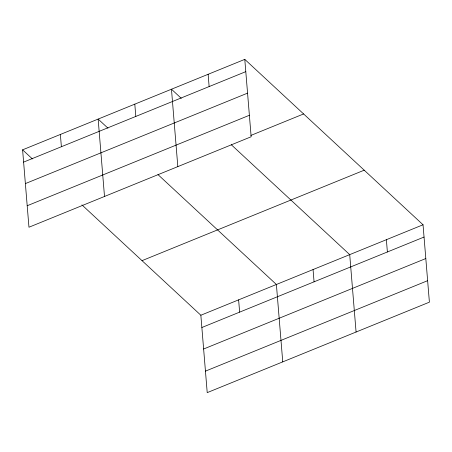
<?xml version="1.0" encoding="UTF-8"?>
<svg xmlns="http://www.w3.org/2000/svg" width="452" height="452" viewBox="0 0 452 452"><rect width="100%" height="100%" fill="white"/><g stroke="black" fill="none" stroke-linecap="round" stroke-linejoin="round"><path stroke-width="0.68" d="M244.786 59.37L251.148 136.764L28.962 227.226L22.6 149.832L244.786 59.37L423.038 224.774L429.4 302.168L207.214 392.63L200.852 315.236L81.925 204.886M23.611 162.11L245.798 71.648M25.374 183.597L247.566 93.135M27.199 205.739L249.385 115.277M250.871 135.425L303.608 113.949M142.03 260.651L364.216 170.189M200.852 315.236L423.038 224.774M201.858 327.514L424.044 237.051M203.626 349.006L425.812 258.538M205.445 371.143L427.632 280.681M181.269 98.321L171.466 89.219L177.828 166.618M231.3 144.742L349.712 254.629L356.08 332.022M107.949 128.17L98.146 119.074L104.508 196.467M157.974 174.596L276.392 284.477L282.754 361.871M22.6 149.832L32.403 158.929M386.375 239.701L387.387 251.979M313.055 269.55L314.067 281.833M238.622 299.857L239.633 312.134M208.129 74.297L209.135 86.575M134.803 104.146L135.815 116.43M60.37 134.453L61.382 146.73"/></g></svg>
